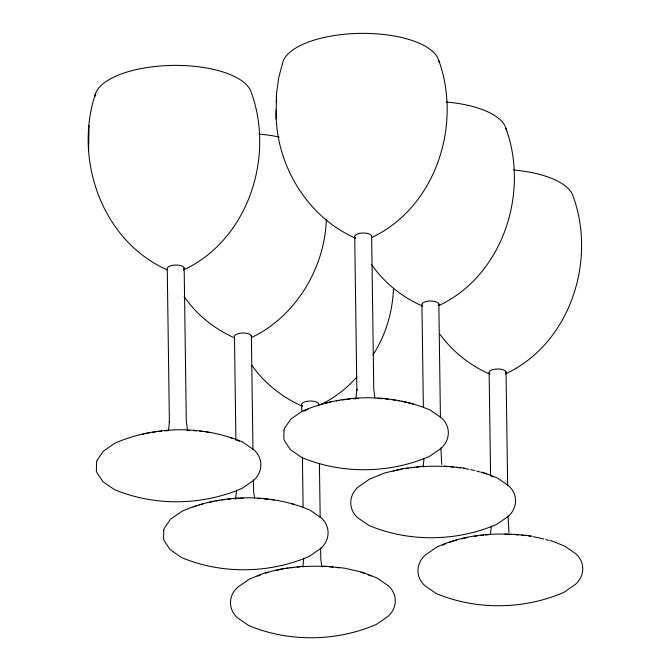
<?xml version="1.0" encoding="UTF-8"?>
<svg xmlns="http://www.w3.org/2000/svg" width="671" height="671" viewBox="0 0 671 671"><rect width="100%" height="100%" fill="white"/><g stroke="black" fill="none" stroke-linecap="round" stroke-linejoin="round"><path stroke-width="1.01" d="M236.611 490.249L235.622 498.998M303.82 558.255L302.839 566.995M424.08 458.218L423.091 466.966M491.289 526.223L490.459 534.175M167.087 269.759C102.101 241.107 73.441 159.212 95.542 93.655M89.042 125.502L88.572 150.967M355.471 238.163C306.496 216.792 274.657 162.768 276.192 109.859M276.36 102.487L276.511 93.47L278.792 77.333L283.011 61.623A78.524 31.688 -0.8 0 1 363.875 33.365A78.524 31.688 -0.8 0 1 439.17 62.286M276.041 118.935L276.511 93.47M326.332 219.467C324.789 268.098 295.76 316.477 251.424 337.605M393.466 288.488C392.644 311.856 385.766 335.148 372.992 354.791M168.572 430.212L169.419 421.447L169.402 422.344L167.255 268.987A8.522 3.439 -0.8 0 1 176.884 265.045A8.522 3.439 -0.8 0 1 183.56 269.708M355.882 398.96L356.88 389.415L356.863 390.312L354.724 236.964M356.804 377.152C347.008 387.947 335.299 397.358 322.181 403.825M183.326 270.052C247.867 240.159 274.959 157.341 251.231 92.263A78.524 31.688 -0.8 0 0 170.006 65.473A78.524 31.688 -0.8 0 0 94.863 96.758M371.675 237.576C435.647 207.356 462.285 124.991 438.7 60.231M438.884 305.573C502.856 275.353 529.494 192.996 505.909 128.228M505.213 374.024C569.754 344.131 596.846 261.313 573.118 196.234A78.524 31.688 -0.8 0 0 513.407 170.023M423.116 466.253L402.751 468.635L384.458 473.047L369.478 479.186L358.037 487.121C348.593 495.508 348.165 509.188 357.693 517.718L368.907 525.443C409.067 542.394 456.909 541.64 496.808 524.303L508.249 516.368C517.702 507.981 518.129 494.301 508.593 485.77L497.387 478.037L482.6 472.166M302.864 566.282L282.499 568.664L264.198 573.076L249.218 579.216L237.786 587.15C228.333 595.538 227.905 609.218 237.433 617.748L248.647 625.473C288.807 642.424 336.649 641.677 376.557 624.332L387.989 616.397C397.442 608.01 397.869 594.33 388.341 585.8L377.127 578.067L362.348 572.195L344.198 568.111L323.9 566.098M444.16 466.068L464.449 468.081M531.658 536.079C499.845 531.927 466.135 533.395 436.687 547.184L425.246 555.118C415.802 563.506 415.374 577.186 424.902 585.716L436.116 593.441C476.276 610.392 524.118 609.645 564.026 592.3L575.458 584.366C584.911 575.978 585.338 562.298 575.802 553.768L564.596 546.043L549.817 540.163M422.68 306.161C402.34 297.312 384.181 282.835 371.6 264.517M489.889 374.158C470.128 365.628 452.581 351.654 439.941 334.225M234.296 337.765C214.317 328.933 196.519 314.573 184.131 296.548M302.42 406.19C282.374 397.492 264.508 383.284 251.91 365.401M374.871 398.012L373.772 389.264L371.633 235.907M321.996 566.819L320.83 559.706L320.595 547.905M254.611 498.041L253.621 491.709L253.386 479.908M187.578 430.824L186.303 421.296L184.164 267.939M508.937 532.447L508.064 515.873M441.728 464.449L440.855 447.876M506.051 371.91L507.645 485.619M489.151 372.959L490.576 475.194M438.842 303.913L440.428 417.622M421.933 304.961L423.367 407.196M319.413 463.401L320.176 517.651M301.682 404.99L301.765 411.248M302.411 457.152L303.107 507.226M251.373 335.945L252.967 449.654M235.915 440.268L234.473 336.993A8.522 3.439 -0.8 0 1 242.977 333.026A8.522 3.439 -0.8 0 1 251.357 336.842M302.244 405.854A8.522 3.439 -0.8 0 1 309.079 401.065A8.522 3.439 -0.8 0 1 318.574 404.839M257.689 576.028A78.524 31.688 -0.8 0 1 260.516 574.921M265.456 573.227A78.524 31.688 -0.8 0 1 268.215 572.388M276.049 570.375A78.524 31.688 -0.8 0 1 283.279 568.924M285.175 568.605A78.524 31.688 -0.8 0 1 288.077 568.152M291.029 567.75A78.524 31.688 -0.8 0 1 294.032 567.389M297.052 567.079A78.524 31.688 -0.8 0 1 300.08 566.819M303.116 566.609A78.524 31.688 -0.8 0 1 325.729 566.534M328.916 566.735A78.524 31.688 -0.8 0 1 333.143 567.096M336.28 567.423A78.524 31.688 -0.8 0 1 339.358 567.8M361.048 572.363A78.524 31.688 -0.8 0 1 364.21 573.378M368.245 574.837A78.524 31.688 -0.8 0 1 371.088 576.012M258.729 134.057A78.524 31.688 -0.8 0 1 279.253 137.077M193.307 506.924A78.524 31.688 -0.8 0 1 196.242 505.884M199.153 504.936A78.524 31.688 -0.8 0 1 202.902 503.854M207.825 502.604A78.524 31.688 -0.8 0 1 213.982 501.304M216.07 500.927A78.524 31.688 -0.8 0 1 218.931 500.449M221.849 500.021A78.524 31.688 -0.8 0 1 224.819 499.627M227.821 499.283A78.524 31.688 -0.8 0 1 230.849 498.989M233.885 498.746A78.524 31.688 -0.8 0 1 243.053 498.301M257.463 498.478A78.524 31.688 -0.8 0 1 260.642 498.662M263.82 498.905A78.524 31.688 -0.8 0 1 268.023 499.308M271.126 499.669A78.524 31.688 -0.8 0 1 274.171 500.088M292.036 503.837A78.524 31.688 -0.8 0 1 293.839 504.366M142.646 434.145A78.524 31.688 -0.8 0 1 148.861 432.929M152.686 432.3A78.524 31.688 -0.8 0 1 155.622 431.881M158.608 431.512A78.524 31.688 -0.8 0 1 161.619 431.185M164.647 430.899A78.524 31.688 -0.8 0 1 167.683 430.673M187.167 430.346A78.524 31.688 -0.8 0 1 189.188 430.421M193.433 430.665A78.524 31.688 -0.8 0 1 196.611 430.899M199.773 431.193A78.524 31.688 -0.8 0 1 202.894 431.545M205.955 431.939A78.524 31.688 -0.8 0 1 208.949 432.392M229.792 437.375A78.524 31.688 -0.8 0 1 232.837 438.465M236.67 440.017A78.524 31.688 -0.8 0 1 239.346 441.241M489.704 373.822A8.522 3.439 -0.8 0 1 496.548 369.033A8.522 3.439 -0.8 0 1 506.035 372.808M442.474 545.154A78.524 31.688 -0.8 0 1 445.158 543.996M448.949 542.537A78.524 31.688 -0.8 0 1 451.918 541.514M452.925 541.195A78.524 31.688 -0.8 0 1 456.632 540.088M461.505 538.813A78.524 31.688 -0.8 0 1 467.62 537.479M474.573 536.272A78.524 31.688 -0.8 0 1 477.509 535.852M480.495 535.475A78.524 31.688 -0.8 0 1 483.506 535.148M485.527 534.955A78.524 31.688 -0.8 0 1 488.563 534.712M504.961 534.225A78.524 31.688 -0.8 0 1 511.076 534.393M515.32 534.628A78.524 31.688 -0.8 0 1 518.498 534.871M521.661 535.164A78.524 31.688 -0.8 0 1 525.804 535.643M528.849 536.054A78.524 31.688 -0.8 0 1 530.836 536.355M532.917 536.699A78.524 31.688 -0.8 0 1 543.904 539.048M545.791 539.551A78.524 31.688 -0.8 0 1 548.517 540.34M422.495 305.825A8.522 3.439 -0.8 0 1 429.331 301.036A8.522 3.439 -0.8 0 1 438.826 304.81M446.198 102.026A78.524 31.688 -0.8 0 1 506.379 130.283M393.298 471.059A78.524 31.688 -0.8 0 1 402.491 469.079M405.435 468.576A78.524 31.688 -0.8 0 1 408.337 468.123M411.289 467.721A78.524 31.688 -0.8 0 1 414.284 467.36M416.297 467.15A78.524 31.688 -0.8 0 1 419.325 466.873M423.367 466.58A78.524 31.688 -0.8 0 1 447.045 466.563M450.233 466.781A78.524 31.688 -0.8 0 1 453.403 467.058M456.532 467.393A78.524 31.688 -0.8 0 1 460.633 467.913M463.627 468.358A78.524 31.688 -0.8 0 1 468.786 469.264M470.807 469.675A78.524 31.688 -0.8 0 1 474.774 470.564M476.695 471.05A78.524 31.688 -0.8 0 1 480.411 472.065M481.308 472.334A78.524 31.688 -0.8 0 1 486.517 474.062M490.417 475.588A78.524 31.688 -0.8 0 1 493.151 476.796M355.286 237.819A8.522 3.439 -0.8 0 1 362.122 233.038A8.522 3.439 -0.8 0 1 371.617 236.804M303.913 411.172A78.524 31.688 -0.8 0 1 308.048 409.151M319.413 404.907A78.524 31.688 -0.8 0 1 323.162 403.825M325.1 403.305A78.524 31.688 -0.8 0 1 331.139 401.895M336.322 400.897A78.524 31.688 -0.8 0 1 339.182 400.419M342.101 399.983A78.524 31.688 -0.8 0 1 345.07 399.597M347.075 399.362A78.524 31.688 -0.8 0 1 350.094 399.052M353.131 398.792A78.524 31.688 -0.8 0 1 358.188 398.465M377.714 398.44A78.524 31.688 -0.8 0 1 381.958 398.708M385.137 398.96A78.524 31.688 -0.8 0 1 388.283 399.279M391.386 399.639A78.524 31.688 -0.8 0 1 395.429 400.201M397.458 400.528A78.524 31.688 -0.8 0 1 399.522 400.881M401.577 401.266A78.524 31.688 -0.8 0 1 414.099 404.336M96.54 462.151L96.389 470.866L96.976 472.745L103.015 481.744L114.229 489.478C154.389 506.42 202.231 505.674 242.139 488.329L253.571 480.394C263.024 472.007 263.451 458.327 253.915 449.805L242.709 442.072C202.55 425.12 154.707 425.875 114.8 443.221L103.359 451.147L97.069 460.256L96.54 462.151M163.749 530.149L163.607 538.863L164.185 540.751L170.224 549.742L181.438 557.475C221.598 574.426 269.44 573.671 309.348 556.326L320.78 548.4C330.233 540.004 330.66 526.332 321.132 517.802L309.918 510.069C269.759 493.126 221.916 493.873 182.009 511.218L170.577 519.153L164.278 528.262L163.749 530.149M284.009 430.119L283.858 438.834L284.445 440.721L290.484 449.713L301.698 457.446C341.849 474.389 389.7 473.642 429.599 456.297L441.04 448.362C450.493 439.975 450.912 426.295 441.384 417.773L430.17 410.04C390.019 393.097 342.168 393.843 302.269 411.189L290.828 419.123L284.538 428.224L284.009 430.119"/></g></svg>
